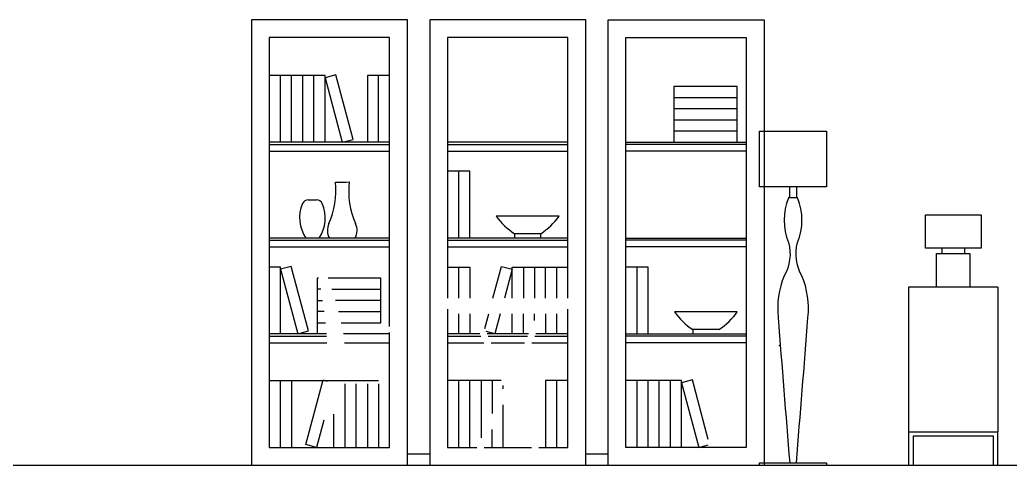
# Model space of a CAD drawing. Header units: inches. Extents: x 6.9 to 49.4, y 11.8 to 36.5.
# Drawn here: x 33.819 to 38.263, y 24.924 to 26.924 of the extents above; entities that cross this region are included whole.
import ezdxf

# ---------------------------------------------------------------- set-up
doc = ezdxf.new("R2010")
doc.units = ezdxf.units.IN
doc.header["$MEASUREMENT"] = 0
doc.layers.add('1', color=1, linetype='Continuous')

msp = doc.modelspace()

# ---------------------------------------------------------------- linework, layer by layer
at = {"layer": '1'}
for p, q in [((35.5583, 26.9239), (34.8583, 26.9239)), ((34.8583, 26.9239), (34.8583, 24.9239)), ((35.5583, 24.9239), (35.5583, 26.9239)), ((36.3583, 26.9239), (35.6583, 26.9239)), ((35.6583, 26.9239), (35.6583, 24.9239)), ((36.3583, 24.9239), (36.3583, 26.9239)), ((35.4783, 26.8439), (34.9383, 26.8439)), ((34.9383, 26.8439), (34.9383, 25.0039)), ((35.4783, 25.5469), (35.4783, 26.8439)), ((35.1883, 26.6739), (34.9383, 26.6739)), ((36.7533, 26.6239), (36.7533, 26.3739)), ((37.0383, 26.3739), (37.0383, 26.6239)), ((34.9383, 26.3639), (35.4783, 26.3639)), ((35.7383, 26.3639), (36.2783, 26.3639)), ((37.0783, 26.3639), (36.5383, 26.3639)), ((35.8383, 26.2439), (35.7383, 26.2439)), ((35.113, 26.1154), (35.1504, 26.1154)), ((36.2384, 26.0424), (35.9567, 26.0424)), ((36.156, 25.9634), (36.039, 25.9634)), ((36.039, 25.9634), (36.039, 25.9439)), ((36.156, 25.9634), (36.156, 25.9439)), ((34.9383, 25.9339), (35.4783, 25.9339)), ((35.7383, 25.9339), (36.2783, 25.9339)), ((37.0783, 25.9339), (36.5383, 25.9339)), ((36.6383, 25.8139), (36.5383, 25.8139)), ((35.1533, 25.7639), (35.1533, 25.5139)), ((37.8073, 25.7239), (37.8073, 24.9239)), ((38.2073, 25.7239), (37.8073, 25.7239)), ((38.2073, 25.7239), (38.2073, 25.0739)), ((37.0384, 25.6124), (36.7567, 25.6124)), ((36.956, 25.5334), (36.839, 25.5334)), ((36.839, 25.5334), (36.839, 25.5139)), ((34.9383, 25.5039), (35.1952, 25.5039)), ((35.7383, 25.5039), (35.8872, 25.5039)), ((35.9202, 25.5039), (36.0965, 25.5039)), ((36.1295, 25.5039), (36.2783, 25.5039)), ((37.0783, 25.5039), (36.5383, 25.5039)), ((35.9781, 25.3039), (35.7383, 25.3039)), ((36.7883, 25.3039), (36.5383, 25.3039)), ((37.8073, 25.0739), (38.2073, 25.0739)), ((38.2073, 24.9239), (38.2073, 25.0739)), ((37.8273, 25.0539), (37.8273, 24.9239)), ((38.1873, 25.0539), (37.8273, 25.0539)), ((38.1873, 24.9239), (38.1873, 25.0539)), ((35.6583, 24.9739), (35.5583, 24.9739)), ((36.4583, 24.9739), (36.3583, 24.9739)), ((28.702, 24.9239), (49.0282, 24.9239))]:
    msp.add_line(p, q, dxfattribs=at)
for points in [[(36.4583, 24.9239), (36.4583, 26.9239), (37.1583, 26.9239), (37.1583, 24.9239)], [(36.2783, 25.6739), (36.2783, 26.8439), (35.7383, 26.8439), (35.7383, 25.6739)], [(37.0783, 25.0039), (36.5383, 25.0039), (36.5383, 26.8439), (37.0783, 26.8439), (37.0783, 25.0039)], [(34.9883, 26.3739), (34.9883, 26.6739)], [(35.0383, 26.3739), (35.0383, 26.6739)], [(35.0883, 26.3739), (35.0883, 26.6739)], [(35.1383, 26.3739), (35.1383, 26.6739)], [(35.1883, 26.3739), (35.1883, 26.6739)], [(35.4783, 26.6739), (35.3783, 26.6739), (35.3783, 26.3739)], [(35.4283, 26.3739), (35.4283, 26.6739)], [(37.0383, 26.6239), (36.7533, 26.6239)], [(37.0383, 26.5739), (36.7533, 26.5739)], [(37.0383, 26.5239), (36.7533, 26.5239)], [(37.0383, 26.4739), (36.7533, 26.4739)], [(37.0383, 26.4239), (36.7533, 26.4239)], [(35.4783, 26.3739), (34.9383, 26.3739)], [(36.2783, 26.3739), (35.7383, 26.3739)], [(36.5383, 26.3739), (37.0783, 26.3739)], [(34.9383, 26.3339), (35.4783, 26.3339)], [(35.7383, 26.3339), (36.2783, 26.3339)], [(37.0783, 26.3339), (36.5383, 26.3339)], [(35.7883, 25.9439), (35.7883, 26.2439)], [(35.8383, 25.9439), (35.8383, 26.2439)], [(37.2735, 26.1239), (37.2735, 26.1739)], [(37.3035, 26.1739), (37.3035, 26.1239)], [(35.4783, 25.9439), (34.9383, 25.9439)], [(36.2783, 25.9439), (35.7383, 25.9439)], [(36.5383, 25.9439), (37.0783, 25.9439)], [(34.9383, 25.9039), (35.4783, 25.9039)], [(35.7383, 25.9039), (36.2783, 25.9039)], [(37.0783, 25.9039), (36.5383, 25.9039)], [(37.9323, 25.7239), (37.9323, 25.8739), (38.0823, 25.8739), (38.0823, 25.7239)], [(37.9573, 25.8739), (37.9573, 25.8989)], [(38.0573, 25.8989), (38.0573, 25.8739)], [(34.9883, 25.5139), (34.9883, 25.8139), (34.9383, 25.8139)], [(35.7383, 25.8139), (35.8383, 25.8139)], [(35.7883, 25.6739), (35.7883, 25.8139)], [(35.8383, 25.8139), (35.8383, 25.6739)], [(35.9418, 25.6739), (35.9801, 25.8167), (36.0283, 25.8037), (35.9936, 25.6739)], [(36.0283, 25.6739), (36.0283, 25.8139), (36.2783, 25.8139)], [(36.0783, 25.8139), (36.0783, 25.6739)], [(36.1283, 25.8139), (36.1283, 25.6739)], [(36.1783, 25.6739), (36.1783, 25.8139)], [(36.2283, 25.6739), (36.2283, 25.8139)], [(36.5883, 25.5139), (36.5883, 25.8139)], [(36.6383, 25.5139), (36.6383, 25.8139)], [(35.1591, 25.7639), (35.1533, 25.7639)], [(35.4383, 25.7639), (35.202, 25.7639)], [(35.2609, 25.5639), (35.4383, 25.5639), (35.4383, 25.7639)], [(35.169, 25.7139), (35.1533, 25.7139)], [(35.2194, 25.7139), (35.4383, 25.7139)], [(35.1533, 25.6639), (35.1774, 25.6639)], [(35.4383, 25.6639), (35.235, 25.6639)], [(35.1845, 25.6139), (35.1533, 25.6139)], [(35.2488, 25.6139), (35.4383, 25.6139)], [(35.7383, 25.6239), (35.7383, 25.0039), (35.8691, 25.0039)], [(35.7883, 25.5139), (35.7883, 25.6039)], [(35.8383, 25.6039), (35.8383, 25.5139)], [(35.9052, 25.5371), (35.9231, 25.6039)], [(35.9748, 25.6039), (35.9507, 25.5139), (35.9108, 25.5246)], [(36.0283, 25.5139), (36.0283, 25.6039)], [(36.0783, 25.5139), (36.0783, 25.6039)], [(36.1283, 25.5743), (36.1283, 25.6039)], [(36.1476, 25.0039), (36.2783, 25.0039), (36.2783, 25.6239)], [(36.1783, 25.6039), (36.1783, 25.5139)], [(36.2283, 25.5139), (36.2283, 25.6039)], [(35.1533, 25.5639), (35.1902, 25.5639)], [(34.9383, 25.0039), (35.4783, 25.0039), (35.4783, 25.5204)], [(35.1945, 25.5139), (34.9383, 25.5139)], [(35.4783, 25.5139), (35.2706, 25.5139)], [(35.8827, 25.5139), (35.7383, 25.5139)], [(36.101, 25.5139), (35.9157, 25.5139)], [(36.2783, 25.5139), (36.134, 25.5139)], [(36.5383, 25.5139), (37.0783, 25.5139)], [(34.9383, 25.4739), (35.197, 25.4739)], [(35.2763, 25.4739), (35.4783, 25.4739)], [(35.7383, 25.4739), (35.9009, 25.4739)], [(35.9338, 25.4739), (36.0829, 25.4739)], [(36.1158, 25.4739), (36.2783, 25.4739)], [(37.0783, 25.4739), (36.5383, 25.4739)], [(34.9383, 25.3039), (35.4283, 25.3039)], [(34.9883, 25.0039), (34.9883, 25.3039)], [(35.0383, 25.3039), (35.0383, 25.0039)], [(35.1834, 25.1259), (35.1507, 25.0039), (35.1024, 25.0169), (35.1801, 25.3067), (35.1982, 25.3018)], [(35.2783, 25.0039), (35.2783, 25.2889)], [(35.3283, 25.0039), (35.3283, 25.2889)], [(35.3783, 25.2889), (35.3783, 25.0039)], [(35.4283, 25.2889), (35.4283, 25.0039)], [(35.7883, 25.0039), (35.7883, 25.3039)], [(35.8383, 25.0039), (35.8383, 25.3039)], [(35.8883, 25.3039), (35.8883, 25.0464)], [(35.9383, 25.3039), (35.9383, 25.1564)], [(36.2783, 25.3039), (36.1783, 25.3039), (36.1783, 25.0039)], [(36.2283, 25.0039), (36.2283, 25.3039)], [(36.5883, 25.0039), (36.5883, 25.3039)], [(36.6383, 25.0039), (36.6383, 25.3039)], [(36.6883, 25.0039), (36.6883, 25.3039)], [(36.7383, 25.0039), (36.7383, 25.3039)], [(36.9083, 25.0391), (36.8366, 25.3067), (36.7883, 25.2937), (36.866, 25.0039), (36.9083, 25.0153)], [(36.7883, 25.0039), (36.7883, 25.3039)], [(35.9883, 25.2664), (35.9883, 25.2815)], [(35.9883, 25.0039), (35.9883, 25.1944)], [(35.2283, 25.0039), (35.2283, 25.1537)], [(35.9383, 25.0039), (35.9383, 25.084)], [(35.9021, 25.0039), (36.1146, 25.0039)], [(37.1385, 24.9239), (37.1385, 24.9339), (37.4385, 24.9339), (37.4385, 24.9239)]]:
    msp.add_lwpolyline(points, dxfattribs=at)
for points in [[(35.266, 26.3739), (35.3143, 26.3869), (35.2366, 26.6767), (35.1883, 26.6637)], [(37.4385, 26.1739), (37.1385, 26.1739), (37.1385, 26.4239), (37.4385, 26.4239)], [(38.1323, 25.8989), (37.8823, 25.8989), (37.8823, 26.0489), (38.1323, 26.0489)], [(35.066, 25.5139), (35.1143, 25.5269), (35.0366, 25.8167), (34.9883, 25.8037)]]:
    msp.add_lwpolyline(points, close=True, dxfattribs=at)
msp.add_lwpolyline([(37.3035, 24.9339, 0.000866), (37.3554, 25.5867, 0.123289), (37.3285, 25.7739, -0.197627), (37.3085, 25.9239, 0.2), (37.3085, 26.1239), (37.2685, 26.1239, 0.2), (37.2685, 25.9239, -0.197627), (37.2485, 25.7739, 0.123289), (37.2216, 25.5867, 0.000866), (37.2735, 24.9339)], format="xyb", dxfattribs=at)
for centre, radius, start, end in [((34.8684, 26.1564), 0.3685, 336.3704, 5.8758), ((35.2419, 26.8248), 0.6307, 269.3686, 274.9799), ((35.663, 26.1564), 0.3685, 173.7579, 203.6296), ((35.2364, 26.0346), 0.1622, 156.8549, 213.9903), ((35.113, 26.0874), 0.028, 90, 156.8549), ((35.1504, 26.0874), 0.028, 23.1451, 90), ((35.027, 26.0346), 0.1622, 326.0097, 23.1451), ((35.2675, 25.9785), 0.0685, 153.8185, 210.2796), ((35.2639, 25.9785), 0.0685, 329.7204, 26.1815), ((36.1962, 26.2098), 0.2922, 214.9358, 237.4604), ((35.9989, 26.2098), 0.2922, 302.5396, 325.0642), ((36.9962, 25.7798), 0.2922, 214.9358, 237.4604), ((36.7989, 25.7798), 0.2922, 302.5396, 325.0642), ((37.4686, 26.04), 0.6259, 247.064, 247.7397)]:
    msp.add_arc(centre, radius, start, end, dxfattribs=at)

doc.saveas('drawing.dxf')
